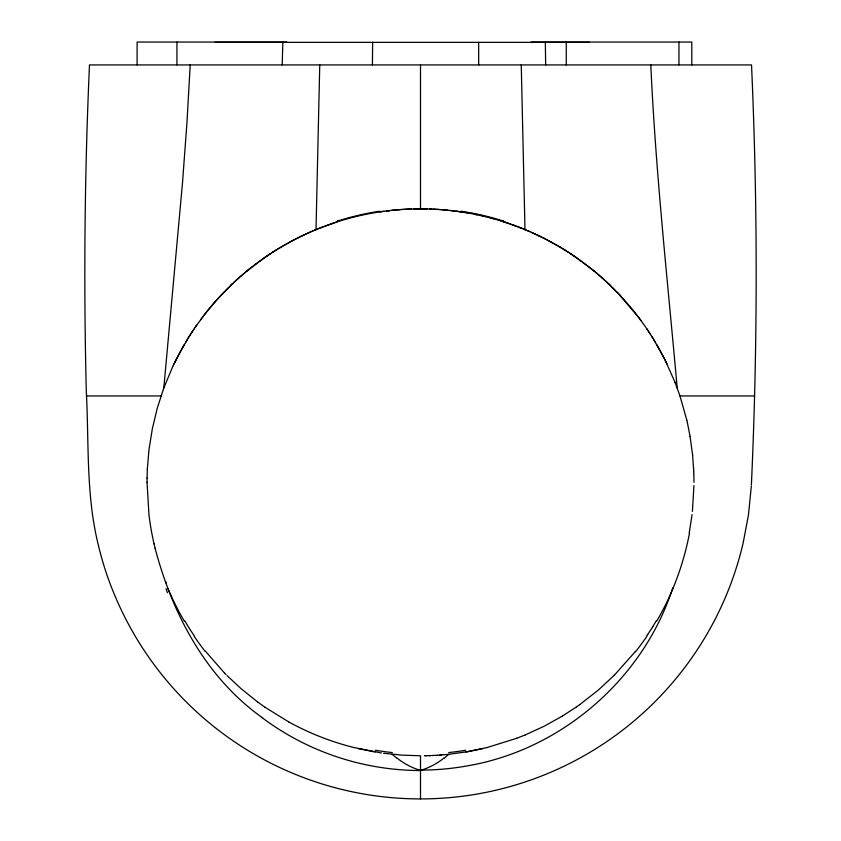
<?xml version="1.0" encoding="UTF-8"?>
<svg xmlns="http://www.w3.org/2000/svg" width="841" height="841" viewBox="0 0 841 841"><rect width="100%" height="100%" fill="white"/><g stroke="black" fill="none" stroke-linecap="round" stroke-linejoin="round"><path stroke-width="1.26" d="M147.038 482.198L148.952 514.639A275.964 268.058 37.4 0 0 153.335 540.605L154.019 543.696M147.038 482.198L147.07 478.119M176.936 42.05L176.936 64.925M478.676 64.925L478.676 42.344M691.796 64.925L691.796 42.05L531.039 42.05M372.416 64.925L372.647 42.344M319.748 64.925L316.016 229.593L307.438 233.314M693.941 485.509L692.406 511.433M147.07 478.13L147.343 469.436M751.381 484.952C757.752 345.041 757.741 204.836 751.528 64.925L89.493 64.925C84.605 173.688 83.595 282.618 86.308 391.464C89.009 442.03 85.898 493.625 97.903 543.275A331.396 331.396 0 0 0 109.067 580.942A331.144 331.144 0 0 0 114.145 593.883L115.942 598.14A331.028 331.028 0 0 0 120.683 608.695L121.672 610.776A331.396 331.396 0 0 0 719.328 610.787L720.317 608.695A331.028 331.028 0 0 0 725.058 598.14L726.855 593.883A331.144 331.144 0 0 0 731.87 580.942A331.396 331.396 0 0 0 743.097 543.275L748.469 514.871L751.328 486.109M282.208 64.925L282.849 42.344M337.861 220.92L336.884 221.95M190.203 64.925L186.975 122.366L182.476 183.128L163.806 387.995L157.425 407.643L152.4 428.447L149.025 449.378L147.417 468.017M147.343 469.457L147.417 467.995M692.059 514.534L689.231 532.952M672.695 588.038C644.069 676.658 565.436 746.409 474.145 764.627M163.806 387.995L172.731 366.592M172.731 366.592L181.782 348.92M174.045 363.827L174.823 362.219M175.086 361.683L175.611 360.61M175.874 360.085L176.41 359.012M176.684 358.476L177.23 357.404M177.504 356.868L188.153 338.103M182.203 348.174L182.812 347.081M183.128 346.545L184.421 344.305M656.4 620.626L652.795 626.608M185.735 342.077L187.08 339.848M187.764 338.734L188.847 336.989M652.784 626.608L651.554 628.584M188.447 337.619L189.309 336.253M189.151 336.516L190.56 334.298M189.54 335.895L193.104 330.408M651.554 628.584L647.77 634.398M190.949 333.688L192.379 331.501M192.715 330.997L193.84 329.315M647.77 634.398L646.477 636.311M193.451 329.903L194.818 327.874M194.944 327.685L195.333 327.128M195.312 327.149L205.151 313.767M195.722 326.571L196.1 326.014M196.3 325.74L196.689 325.183M200.505 319.885L201.335 318.76M202.166 317.646L203.438 315.974M203.827 315.459L206.455 312.106M205.582 313.209L206.024 312.663M635.481 651.312L634.755 652.238M634.661 652.343L614.308 675.228M206.003 312.684L215.044 301.835M206.897 311.559L207.338 311.012M207.79 310.455L208.684 309.341M209.136 308.794L210.965 306.587M211.427 306.04L214.234 302.76M214.707 302.224L216.642 300.037M215.044 301.835L224.883 291.207M217.125 299.491L219.102 297.325M219.596 296.778L235.081 281.304M225.651 290.439L228.731 287.349M614.308 675.239L598.172 690.188L579.68 704.663M229.509 286.592L232.673 283.554M230.981 285.173L232.263 283.943M233.546 282.734L239.149 277.625M235.879 280.568L238.844 277.908M238.823 277.919L241.535 275.543M239.969 276.899L245.835 271.885M487.055 747.544L468.059 751.602L448.894 754.293L443.817 758.403M242.46 274.734L243.301 274.019M244.237 273.241L246.991 270.949M246.686 271.18L248.831 269.435M246.97 270.96L264.179 257.935M248.379 269.814L249.766 268.689M249.262 269.099L250.113 268.405M250.544 268.069L251.406 267.385M251.837 267.049L254.455 265.031M254.897 264.694L255.769 264.021M256.211 263.696L257.325 262.865M257.767 262.539L258.429 262.045M259.102 261.551L260.226 260.742M260.563 260.5L261.74 259.648M262.087 259.406L266.061 256.631M579.68 704.663L575.885 707.334M264.263 257.872L267.133 255.895M575.885 707.334L562.219 716.185M266.965 256.011L270.613 253.583M267.112 255.916L270.108 253.919M270.087 253.929L271.538 252.983M271.611 252.931L273.115 251.964M272.463 252.384L278.045 248.883M273.094 251.985L276.153 250.05M276.132 250.061L280.768 247.243M278.96 248.326L290.187 241.893M562.219 716.185L543.99 726.298L525.299 734.897M281.746 246.665L282.681 246.119M283.617 245.572L287.391 243.427M288.337 242.902L298.092 237.772M291.207 241.335L292.174 240.831M293.11 240.326L296.873 238.381M297.819 237.908L311.054 231.706M298.082 237.782L301.288 236.195M301.278 236.205L304.516 234.66M305.493 234.208L306.46 233.756M312.158 231.222L313.104 230.823M314.05 230.413L317.887 228.836M316.016 229.593L335.927 222.255M525.299 734.897L516.763 738.272M318.844 228.447L319.811 228.058M320.926 227.627L322.566 226.986M323.648 226.576L324.584 226.218M516.752 738.272L487.065 747.544M325.52 225.872C349.12 217.125 373.93 211.669 399.023 209.693M482.713 748.606L465.935 751.97M379.964 211.869L383.864 211.312M386.461 210.975L389.068 210.66M388.479 210.734L390.371 210.513M391.727 210.366L395.785 209.966M448.894 754.293L446.214 754.556M393.357 210.197L394.976 210.04M446.193 754.566L437.267 755.26M396.584 209.893L397.404 209.829M398.214 209.756L402.145 209.462M399.012 209.693L399.822 209.63M441.693 754.945L439.906 755.081M400.621 209.567L406.245 209.22M403.039 209.409L403.848 209.356M437.236 755.26L431.927 755.533M404.763 209.304L414.192 208.925M407.044 209.178L407.843 209.136M408.694 209.104L411.312 208.999M431.044 755.565L427.07 755.691M430.161 755.596L429.278 755.628M426.85 755.702L426.198 755.712M413.94 208.925L418.135 208.862M425.977 755.712L425.315 755.733M414.981 208.904L421.141 208.852M425.104 755.733L424.442 755.744M418.923 208.852L419.712 208.852M286.792 42.05L137.104 42.05L137.104 64.925M215.233 42.344L589.415 42.344M161.03 395.953L86.497 395.953M675.039 382.329L679.97 395.953L754.556 395.953M421.583 208.852L420.5 208.852L420.5 64.925M421.288 208.852L427.06 208.925M422.466 208.852L424.442 208.873M425.231 208.883L426.019 208.904M426.808 208.925L430.382 209.031M429.688 208.999L440.4 209.577M431.17 209.052L431.57 209.073M433.157 209.136L436.374 209.304M437.162 209.356L437.982 209.409M438.855 209.462L450.955 210.544M441.178 209.63L442.009 209.693M442.786 209.756L448.022 210.239M383.57 753.263L401.987 755.144L420.5 755.775L420.5 798.876M450.629 210.513L454.539 210.975M450.902 210.544L461.036 211.869M452.605 210.734L454.245 210.933M455.79 211.133L457.525 211.364M457.42 211.354L459.154 211.596M459.06 211.575L462.434 212.079M381.436 752.968L353.945 747.544M460.7 211.816L464.064 212.342M463.98 212.321L468.952 213.172M465.62 212.594L467.26 212.878M375.065 751.97L358.287 748.606M468.91 213.162L470.582 213.467M470.55 213.467L480.547 215.517M475.543 214.444L477.215 214.791M480.463 215.506L483.869 216.295M482.114 215.874L485.52 216.694M485.425 216.663L488.821 217.525M353.935 747.544C331.28 741.867 309.372 733.257 288.894 722.02M488.726 217.493L490.471 217.956M490.387 217.924L492.122 218.387M492.038 218.366L493.762 218.839M493.699 218.828L500.342 220.763M500.311 220.752L508.879 223.527M504.116 221.94L503.139 220.92M503.675 221.803L505.336 222.339M505.073 222.255L508.658 223.443M508.574 223.422L515.239 225.787M509.825 223.853L510.771 224.179M511.717 224.505L513.599 225.188M511.864 224.568L518.498 227.017M514.545 225.525L515.48 225.872M516.416 226.218L517.352 226.576M518.287 226.933L522.156 228.447M518.434 226.986L529.094 231.338M520.127 227.638L521.746 228.279M523.113 228.836L528.842 231.222M528.842 231.222L529.914 231.696M529.788 231.632L536.474 234.66M531.544 232.41L535.601 234.25M536.4 234.628L537.441 235.112M537.21 235.007L542.235 237.435M538.009 235.385L538.839 235.774M538.829 235.774L541.268 236.962M542.056 237.351L545.273 238.97M542.865 237.751L544.463 238.56L543.675 238.161M545.073 238.865L546.072 239.38M546.019 239.349L560.253 247.254M546.86 239.79L550.035 241.472M550.75 241.861L551.707 242.376M551.707 242.376L552.663 242.902M288.894 722.02L265.115 707.334M553.609 243.427L557.383 245.572M558.319 246.119L562.04 248.326M560.232 247.243L564.868 250.061M562.955 248.883L566.687 251.196M564.847 250.05L570.913 253.929M567.612 251.785L568.537 252.384M569.462 252.983L574.035 256.011M570.892 253.919L573.888 255.916M573.856 255.895L594.314 271.18M574.939 256.631L578.797 259.322M265.104 707.334L257.546 701.909M579.144 259.564L580.437 260.5M580.668 260.657L581.783 261.467M582.571 262.045L583.233 262.539M583.675 262.865L584.789 263.696M257.535 701.909L241.052 688.653L227.102 675.649M262.161 717.573C205.835 677.478 172.31 613.909 155.122 548.311M585.452 264.19L586.103 264.694M397.183 758.403L392.106 754.293M586.545 265.031L589.163 267.049M589.594 267.385L590.456 268.069M590.887 268.405L591.738 269.099M592.169 269.435L594.03 270.96M594.009 270.949L602.177 277.919M595.165 271.885L596.858 273.304M597.699 274.019L601.031 276.899M601.851 277.625L605.121 280.568M602.156 277.908L609.126 284.311M605.919 281.304L620.406 295.706M608.737 283.943L610.019 285.173M609.914 285.067L611.491 286.592M612.269 287.349L615.349 290.439M226.061 674.598L224.631 673.136M616.117 291.207L617.63 292.773M224.221 672.716L205.509 651.302M617.557 292.71L638.761 317.541M618.797 294.003L620.017 295.286M621.898 297.325L623.875 299.491M624.358 300.037L626.293 302.224M626.766 302.771L628.648 304.947M629.11 305.493L631.864 308.794M632.316 309.351L634.103 311.559M634.545 312.106L635.407 313.209M635.849 313.767L637.131 315.428M637.562 315.985L638.414 317.089M638.761 317.551L645.667 327.128M639.255 318.203L640.495 319.885M640.337 319.654L640.863 320.368M646.182 327.874L653.236 338.734M646.676 328.589L647.644 330.04M194.523 636.311L189.446 628.574M647.896 330.408L648.379 331.133M648.611 331.501L649.809 333.32M650.051 333.688L650.524 334.424M651.691 336.253L652.847 338.103M189.446 628.584L184.6 620.616M653.079 338.471L664.905 359.643L675.039 382.329M653.92 339.848L655.265 342.066M656.579 344.305L660.311 350.897M660.616 351.443L664.316 358.476M664.59 359.012L665.126 360.074M665.389 360.61L665.914 361.683M666.177 362.219L666.44 362.755M666.703 363.291L666.955 363.827M165.856 581.983L166.444 583.496M679.97 395.953L686.792 420.101M155.122 548.321L154.019 543.675M686.792 420.111L687.402 422.792M687.412 422.802L690.083 436.395M690.083 436.395L692.637 455.391M692.637 455.391L693.751 471.633M677.194 387.995C667.596 280.389 655.707 172.889 650.797 64.925M693.604 468.258L693.636 468.942M693.762 471.959L693.836 473.925M524.984 229.593L521.252 64.925M693.857 474.587L693.962 482.314M545.325 42.344L545.662 64.925M678.96 42.05L678.96 64.925M566.266 42.05L566.266 64.925M337.63 221.025A265.472 257.094 -0.4 0 1 379.859 211.196M461.141 211.196A265.472 257.094 0.4 0 1 503.37 221.025M420.5 770.535A264.694 263.664 0 0 1 262.087 717.667M420.426 770.388A69.572 69.151 -36.4 0 1 397.299 758.267M474.135 764.553A262.403 261.372 0 0 1 420.5 770.104M443.701 758.267A69.572 69.151 36.4 0 1 420.574 770.388M184.137 620.879A274.008 266.481 28 0 1 167.853 588.195M392.274 752.558A270.707 266.113 16.4 0 1 375.349 750.235M689.504 532.994A274.198 266.881 -35.9 0 1 673.031 588.164M673.147 588.195A273.956 266.429 -28 0 1 656.863 620.879M167.401 592.705A264.705 261.004 16.4 0 1 166.087 588.689M465.651 750.235A270.707 266.113 -16.4 0 1 448.726 752.558M205.257 651.502A271.895 265.956 24.1 0 1 194.26 636.479M646.74 636.479A271.916 265.977 -24.1 0 1 635.743 651.502M621.404 296.778L620.9 296.242L621.404 296.778"/></g></svg>
